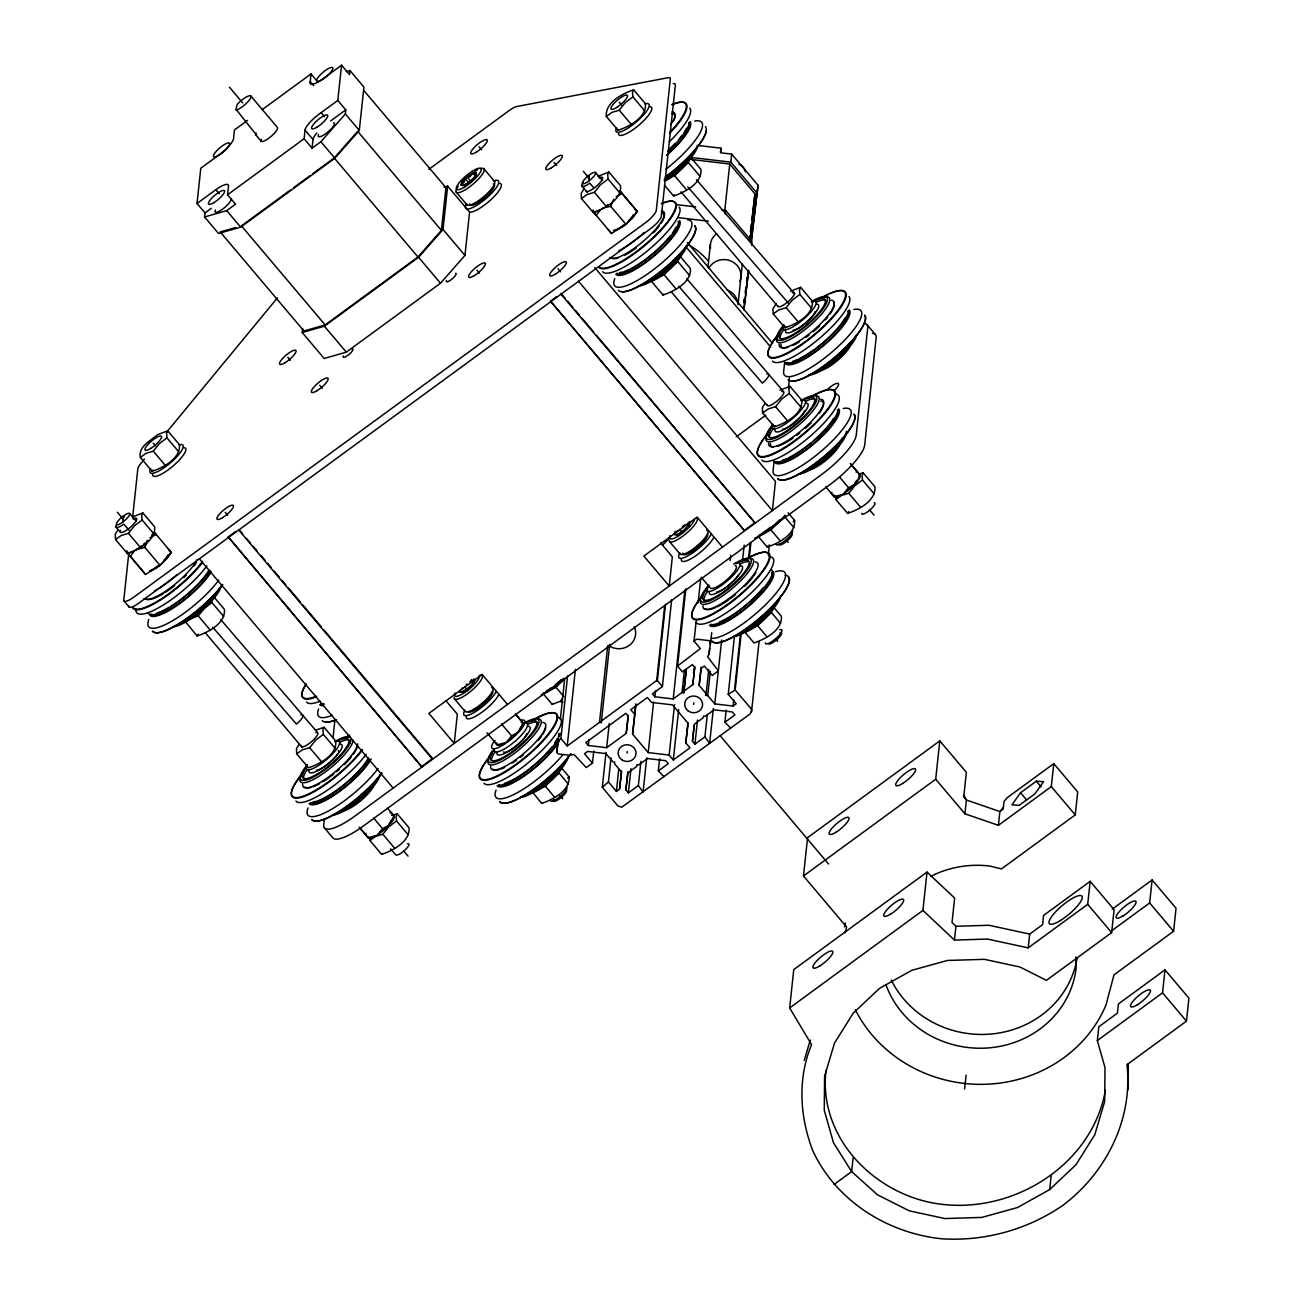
<?xml version="1.0" encoding="UTF-8"?>
<svg xmlns="http://www.w3.org/2000/svg" width="1304" height="1304" viewBox="0 0 1304 1304"><rect width="100%" height="100%" fill="white"/><g stroke="black" fill="none" stroke-linecap="round" stroke-linejoin="round"><path stroke-width="1.5" d="M826.002 1070.454C817.771 1140.381 879.255 1199.419 946.362 1204.749C1017.756 1211.188 1092.622 1162.826 1105.417 1090.242M1128.025 1089.802L1128.286 1063.787M122.772 522.073L123.424 515.944M128.754 553.532L123.798 600.003A13.529 3.504 -40.2 0 0 133.839 597.134L645.219 222.919A13.529 3.504 -40.2 0 0 656.303 210.319L670.337 79.006A13.529 3.504 -40.2 0 0 668.218 77.686L516.922 106.488A13.529 3.504 -40.2 0 0 509 110.677L428.82 169.357M132.649 517.166L137.833 468.69A13.529 3.504 -40.2 0 1 140.604 463.784L144.483 459.089M346.293 71.622L349.977 70.579L363.93 87.075L359.301 130.449L334.851 158.224L240.669 227.157L218.518 233.481L204.565 216.969L205.005 212.911L197.018 203.473L200.783 168.216L217.426 156.04A17.425 4.515 -40.2 0 0 233.563 138.583L234.492 129.927L247.515 120.392M235.828 110.009L237.132 104.483A10.66 2.755 -40.2 0 1 248.901 95.877A10.66 2.755 -40.2 0 1 248.314 101.304A10.66 2.755 -40.2 0 1 236.546 109.911L256.578 135.241A10.66 2.755 -40.2 0 1 256.057 132.943M204.565 216.969L226.717 210.645L235.535 204.19L227.564 194.769L228.379 187.091A17.425 4.515 -40.2 0 0 215.828 189.716L197.018 203.473M228.216 536.938L421.942 767.029L228.216 536.938L235.763 531.429M337.801 100.457L345.772 109.878L345.348 113.953L320.898 141.728L312.08 148.183L304.109 138.746L305.038 130.09A17.425 4.515 -40.2 0 1 321.159 112.633L337.801 100.457L341.567 65.2L322.773 78.957A17.425 4.515 -40.2 0 1 310.222 81.581L311.037 73.921L262.169 109.666M312.08 148.183L313.009 139.512A17.425 4.515 -40.2 0 1 316.807 133.008M443.963 187.173L447.663 186.13L469.587 212.063L464.941 255.437L440.507 283.212L346.31 352.145L324.158 358.47L302.235 332.52L302.658 328.575M349.977 70.579L349.553 74.638L341.567 65.2M324.386 818.684L323.734 824.764A42.624 11.035 -40.2 0 0 355.389 815.733L821.324 474.754A42.624 11.035 -40.2 0 0 856.255 435.08L867.714 327.793A42.624 11.035 -40.2 0 0 864.079 323.392M333.042 737.722L334.981 719.498M235.649 227.532L220.213 231.949L303.93 330.988L325.152 324.924L417.965 257.018L441.388 230.4L445.952 187.662L363.539 90.155M302.235 332.52L324.386 326.196L418.584 257.279L443.018 229.504L447.663 186.13M588.723 181.093L589.375 174.964M593.776 751.055L592.472 763.15L586.213 767.534L573.972 754.429L569.995 755.326L558.764 753.989A2.135 1.989 6.1 0 1 556.889 751.772L558.829 733.614M560.329 719.498L564.648 679.172M686.377 668.903L683.801 692.75L682.008 692.538L673.223 698.96L654.901 696.792L652.407 693.842L662.399 686.54L657.868 681.193L656.075 680.981L601.503 720.916L601.291 722.595L599.498 722.383L567.224 746.002L560.899 738.537L567.582 676.026M567.224 746.002L575.406 669.376M588.348 745.513L585.838 742.563L625.79 713.337L628.283 716.287L626.23 733.353L606.67 747.681L588.348 745.513L588.984 739.466M599.498 722.383L607.697 645.757M601.291 722.595L609.685 644.29M708.74 669.506L705.953 695.374L707.746 695.586L714.771 703.883L733.092 706.051L736.206 703.769L728.235 694.331L735.163 690.028L750.843 708.333L751.723 710.224L750.175 713.907L621.682 807.257L617.721 805.758L602.301 787.257L606.034 752.359M606.67 747.681L609.245 723.476M592.472 763.15L584.502 753.712L587.631 751.43L605.952 753.598L612.962 761.895L614.754 762.106L614.559 763.785L621.568 772.082L619.53 789.164L616.401 791.447L608.43 782.009L611.005 757.82M616.401 791.447L618.764 769.262M619.53 789.164L621.47 771.006M626.23 733.353L628.169 715.211M627.077 753.093L627.24 751.56M640.932 761.357L638.357 785.562L628.365 792.865L625.871 789.914L627.811 771.756M687.942 722.742L685.79 742.905L689.946 747.811L673.304 759.987L669.148 755.081L648.202 752.604L632.57 734.119L635.814 703.867M632.57 734.119L635.993 704.502M628.365 792.865L630.957 768.659M646.735 757.803L643.068 792.082L638.357 785.562M648.202 752.604L653.581 702.188M654.901 696.792L655.553 690.745M656.678 680.737L664.665 606.132M657.346 680.818L665.529 604.192M662.399 686.54L671.658 599.824M707.925 267.532L710.419 244.174M697.151 145.363L720.982 148.183L720.493 152.78L731.707 154.116L758.015 185.233L757.168 193.285L730.843 162.152L690.924 157.425M664.029 776.744L658.324 770.941L659.612 758.846M724.796 210.303L729.735 164.027L689.718 159.284M673.223 698.96L684.861 590.076M725.301 214.052L725.692 210.433L721.699 209.96M730.843 162.152L731.707 154.116M684.013 691.071L692.799 684.649L694.836 667.567L692.342 664.616L682.367 671.919L677.575 666.018L685.839 588.772M669.148 755.081L674.543 704.665M673.304 759.987L678.683 709.572M682.008 692.538L684.388 670.354M683.801 692.75L686.181 670.566M677.575 666.018L700.346 648.593L694.038 641.128L696.189 620.948M698.129 602.807L700.704 578.601M693.532 672.962L693.956 668.919M692.799 684.649L694.739 666.507M693.646 704.388L693.809 702.856M737.999 304.614L742.367 263.734M707.29 714.657L704.91 736.841L694.934 744.16L692.44 741.194L694.168 725.073M705.953 695.374L706.149 693.695L699.14 685.399L701.079 667.257M694.934 744.16L697.526 719.955M749.996 240.115L754.951 193.856L729.735 164.027M744.388 298.909L743.965 302.935L744.47 298.958M756.76 195.698L757.249 191.101L751.202 241.517M751.609 245.185L752 241.566L725.692 210.433M699.14 685.399L701.193 668.316L704.323 666.034L712.294 675.472L718.341 670.843L707.55 656.678L709.017 654.249L709.669 648.186M710.093 644.16L710.517 640.134M709.017 654.249L711.756 632.75M707.746 695.586L710.338 671.381M713.369 708.479L709.62 743.378L704.91 736.841M714.771 703.883L721.65 639.971M730.061 560.704L730.696 555.276M744.274 530.418L550.467 301.126L744.274 530.418L754.853 522.692L596.384 335.226M730.599 728.023L724.894 722.237L726.181 710.142M728.235 694.331L734.494 635.847M742.465 561.242L744.193 545.105M734.511 689.963L740.542 633.483M748.512 558.878L750.24 542.741M733.092 706.051L733.728 700.003M735.163 690.028L741.194 633.565M749.376 556.938L750.892 542.823M754.853 522.692L560.948 294.166M751.479 712.277L759.058 641.666M768.284 554.966L769.393 544.86M788.431 387.826L789.474 378.095M845.057 932.882L846.622 927.03L803.476 875.978L807.567 837.673L939.793 740.9L966.378 772.343L963.754 796.858L966.411 800.004L999.875 811.544L1003.2 809.099L1004.031 801.438L1007.519 797.477L1053.779 763.622L1077.707 791.919L1075.246 814.902L1001.456 868.904L989.671 866.019A98.028 91.394 6.1 0 0 930.714 876.386M789.67 1007.927L793.761 969.606L927.014 872.083L954.642 898.081L952.018 922.596L955.946 926.28L988.954 925.269L1029.671 934.088L1042.597 924.634L1043.575 915.424L1090.177 881.341L1114.105 909.638L1111.644 932.621L1046.427 980.347L1019.972 967.014L984.39 959.32L947.47 960.461L911.724 970.339L879.597 988.318L853.24 1013.143L834.495 1043.135L824.601 1076.256L824.258 1110.226L833.484 1142.76L851.659 1171.611L877.51 1194.839L909.312 1210.845L944.878 1218.555L981.798 1217.414L1017.544 1207.52L1049.687 1189.558L1076.028 1164.716L1094.789 1134.724L1104.667 1101.619L1105.01 1067.634L1097.332 1040.559L1098.816 1026.77L1117.43 1013.143L1118.408 1003.95L1164.994 969.85L1188.922 998.147L1186.461 1021.146L1126.949 1064.7C1133.111 1119.272 1106.232 1172.687 1062.972 1205.271C1027.47 1229.737 984.813 1241.473 941.798 1238.8C887.519 1233.111 836.549 1201.212 812.995 1151.171C799.727 1117.137 797.363 1078.799 811.561 1044.651L789.67 1007.927L922.922 910.404L927.014 872.083M853.126 1157.822L851.659 1171.611L833.989 1184.537M1053.779 763.622L1051.317 786.605L998.408 825.334L964.944 813.81L935.701 779.221L939.793 740.9M964.944 813.81L966.411 800.004L963.917 795.326M1090.177 881.341L1087.715 904.324L1028.204 947.878L987.487 939.059L954.463 940.086L955.946 926.28M964.634 1088.938L966.117 1075.132M998.408 825.334L999.875 811.544L1003.363 807.567M1028.204 947.878L1029.671 934.088M1049.687 1189.558L1051.171 1175.752M855.31 1009.687A136.724 127.466 6.1 0 0 983.493 1084.325A136.724 127.466 6.1 0 0 1105.971 1005.042L1114.007 974.838L1173.584 931.252L1149.655 902.955L1152.117 879.956L1112.23 909.149M1186.461 1021.146L1162.549 992.849L1164.994 969.85M1173.584 931.252L1176.045 908.252L1152.117 879.956M784.698 362.349L783.639 371.493A50.008 12.942 -40.2 0 0 834.25 350.042A50.008 12.942 -40.2 0 0 853.843 309.472M774.12 461.355L773.06 470.499A50.008 12.942 -40.2 0 0 823.672 449.049A50.008 12.942 -40.2 0 0 843.264 408.478M556.889 751.772L558.145 741.308A2.135 1.989 6.1 0 1 558.927 739.987L560.899 738.537M602.301 787.257L608.43 782.009M625.871 789.914L627.925 772.832L636.711 766.41L636.906 764.731L638.699 764.943L647.485 758.52L665.806 760.688L668.3 763.639L658.324 770.941M720.541 151.9L720.982 148.183M685.79 742.905L688.137 723.378L672.522 704.893L651.56 702.4L647.42 697.493L630.777 709.669L634.918 714.576M749.425 239.871L749.898 235.861M750.387 231.867L751.348 223.864M751.821 219.854L754.951 193.856M745.187 292.976L745.904 286.994M746.621 281.012L747.094 277.035M751.414 241.142L758.015 185.233M743.851 309.358L748.414 271.476M743.948 310.042L748.74 270.156M692.44 741.194L694.494 724.127L703.28 717.689L703.475 716.026L705.268 716.238L714.054 709.8L732.375 711.968L734.869 714.934L724.894 722.237M475.618 176.48C477.72 172.275 475.667 175.095 472.928 173.057L469.913 176.839L465.251 178.681L463.979 182.593L461.078 184.565L464.012 185.624L467.239 184.076M462.708 691.87L465.479 690.712M474.2 682.253L474.672 679.954L472.015 680.183M844.454 926.883L845.497 922.987M168.216 548.658L171.443 552.57L160.115 565.447L144.825 547.37L147.645 540.606M390.14 813.044L390.76 811.936L394.004 815.831L388.755 825.53A16.952 4.385 -40.2 0 1 378.486 834.185L375.568 835.994A16.952 4.385 -40.2 0 1 368.51 838.016L359.17 827.16M593.173 211.753L593.369 211.818A16.952 4.385 -40.2 0 0 600.427 209.797L596.205 215.388L592.961 211.492L593.369 210.091M620.166 191.117L637.395 211.59L626.05 224.467L610.777 206.391L613.027 200.539M515.341 713.973L522.986 723.019L517.753 732.701A16.952 4.385 -40.2 0 1 507.484 741.373L504.55 743.166A16.952 4.385 -40.2 0 1 497.509 745.187L486.897 732.832M858.961 474.363A16.952 4.385 -40.2 0 1 859.548 474.526L858.195 479.742L854.707 484.55A16.952 4.385 -40.2 0 1 844.438 493.222L841.504 495.015A16.952 4.385 -40.2 0 1 834.462 497.036L825.709 486.799M804.193 1060.478L810.273 1040.119M198.078 634.119L197.067 635.977L185.168 621.356M848.611 511.51L847.584 513.385L835.831 499.465L835.408 495.895M463.001 687.615L459.301 691.202L462.252 692.277M677.998 530.288L674.298 533.874L677.249 534.95L682.481 532.276M152.894 470.092L152.095 471.266L140.343 457.362C138.126 446.946 150.172 440.85 156.92 435.177M128.053 552.244L127.27 553.418L115.518 539.514L115.257 534.281L117.8 530.19M594.005 211.264L593.206 212.438L581.454 198.534L581.209 193.318L584.485 188.2M674.38 194.818L673.581 195.991L664.453 185.184M785.774 326.603L784.975 327.777L773.223 313.873L772.962 308.657L776.255 303.555M775.179 425.609L774.397 426.783L762.644 412.879L762.384 407.663L764.926 403.572M768.007 545.854L767.225 547.028L758.129 536.27L760.949 533.939M160.115 565.447L145.543 574.428L130.27 556.352L134.312 551.087M389.277 824.943L382.642 828.725L377.818 834.609M518.258 732.114L511.641 735.896L506.816 741.78M856.092 472.064L856.712 470.956L850.338 463.425M855.212 483.963L848.594 487.745L843.769 493.629M684.828 529.717L686.458 528.136M688.414 526.539L689.669 522.627L687.713 523.181M618.683 129.438L618.047 130.286L606.295 116.382C605.089 102.576 622.383 93.48 633.679 89.813L645.431 103.733C646.637 117.539 629.327 126.618 618.047 130.286M663.638 294.15L663.002 295.014L651.25 281.093L652.685 279.838M382.284 853.501L381.648 854.348L369.896 840.444L369.505 837.885M552.863 703.508L552.228 704.372L543.132 693.614L543.849 692.946M542.285 802.53L541.649 803.378L532.407 791.903M140.343 457.362L146.048 453.352L153.285 451.151L159.365 443.604L166.977 437.883L166.586 433.433L167.727 430.793L179.479 444.697C180.685 458.519 163.391 467.598 152.095 471.266M115.518 539.514L121.207 535.504L128.444 533.303L134.524 525.756L142.136 520.019L141.745 515.569L142.886 512.945L154.654 526.849C155.861 540.655 138.55 549.75 127.27 553.418M188.135 619.742L198.241 615.879L204.32 608.332L211.933 602.595L211.607 600.59M213.986 597.053L224.451 609.424C225.657 623.231 208.347 632.326 197.067 635.977M606.295 116.382L612 112.372L619.221 110.188L625.301 102.625L632.913 96.903L632.521 92.454L633.679 89.813M581.454 198.534L587.159 194.524L594.396 192.324L600.476 184.777L608.088 179.039L607.697 174.606L608.838 171.965L620.59 185.869C621.796 199.691 604.502 208.77 593.206 212.438M672.636 176.333L674.771 175.893L677.053 172.65M296.693 753.859L302.398 749.849L309.635 747.665L315.715 740.101L323.327 734.38L322.936 729.93L324.077 727.29L335.829 741.21C337.035 755.016 319.741 764.095 308.461 767.763L296.693 753.859L296.448 748.643L298.991 744.551M690.517 157.067L700.965 169.439C702.171 183.245 684.877 192.34 673.581 195.991M658.504 276.415L664.192 274.899L667.208 270.694M679.938 256.089L690.386 268.445C691.593 282.251 674.298 291.346 663.002 295.014M369.896 840.444L375.585 836.434L382.822 834.25L388.902 826.703L396.514 820.966L396.123 816.516L397.264 813.892L409.032 827.795C410.238 841.602 392.928 850.697 381.648 854.348M773.223 313.873L778.928 309.863L786.165 307.679L792.245 300.116L799.857 294.394L799.466 289.944L800.607 287.304L812.359 301.224C813.566 315.03 796.271 324.109 784.975 327.777M550.386 688.936L556.058 687.404L558.34 684.16M762.644 412.879L768.349 408.869L775.587 406.685L781.65 399.138L789.279 393.4L788.887 388.951L790.028 386.326L801.781 400.23C802.987 414.036 785.693 423.132 774.397 426.783M539.807 787.942L545.479 786.41L547.761 783.166M561.225 767.6L569.033 776.825C570.239 790.631 552.929 799.711 541.649 803.378M767.062 531.005L771.055 530.076L774.087 525.871M788.105 512.782L794.609 520.475C795.815 534.281 778.504 543.377 767.225 547.028M753.826 626.882L757.82 625.936L760.851 621.731M835.831 499.465L841.536 495.455L848.774 493.271L854.854 485.724L862.466 479.986L862.074 475.536L863.215 472.912L874.968 486.816C876.174 500.622 858.88 509.717 847.584 513.385M773.565 607.11L781.373 616.336C782.579 630.142 765.269 639.237 753.989 642.905L744.894 632.13L747.013 630.321M613.581 199.642L613.613 199.333M1020.527 792.734L1011.953 804.829L1019.174 805.35L1034.985 793.777L1043.559 781.699L1036.338 781.177L1020.527 792.734L1026.509 799.808M149.944 537.721L156.17 534.493L154.491 532.488M469.766 681.927L470.483 680.916M166.407 432.488L277.361 297.948M559.09 683.214L560.59 681.454M313.074 173.465L334.248 157.963L357.671 131.345L441.388 230.4M390.597 823.443L391.037 822.938A16.952 4.385 -40.2 0 0 394.248 816.288L387.63 808.317M519.579 730.615L520.035 730.11A16.952 4.385 -40.2 0 0 520.981 728.887M856.532 482.464L856.989 481.958A16.952 4.385 -40.2 0 0 860.2 475.308L851.023 464.322M468.332 688.903L472.879 684.502M683.981 525.447L684.763 524.599M683.329 531.576L684.111 530.728M775.587 524.126L777.135 522.513M185.298 622.073L187.434 620.264M794.609 520.475L793.174 521.73M532.554 792.62L534.673 790.794M569.033 776.825L567.599 778.081M469.261 182.968L474.004 178.387M778.781 521.029L780.558 519.595M616.221 196.627L622.122 193.514L637.395 211.59M135.094 550.484L137.409 548.968A16.952 4.385 -40.2 0 0 138.925 547.908M601.861 208.95L603.344 207.988M684.258 165.412L688.463 162.609L688.072 160.05M673.679 264.419L677.884 261.615L677.493 259.056M767.322 615.455L771.512 612.652L771.267 611.266M554.982 775.945L559.172 773.142L558.78 770.582M227.564 194.769L304.109 138.746M205.005 212.911L211.264 208.314M330.645 120.962L345.772 109.878M290.287 190.139L241.436 225.885L325.152 324.924M293.547 187.76L309.83 175.844M551.967 300.018L556.498 296.709M736.255 436.775L765.823 415.145M422.023 766.247L432.602 758.504L323.897 629.913M694.038 641.128L696.01 639.677A2.135 1.989 6.1 0 1 697.575 639.27L708.789 640.606A2.135 1.989 6.1 0 1 710.68 642.823M803.476 875.978L935.701 779.221M1111.953 930.551L1149.655 902.955M1097.332 1040.559L1162.549 992.849M598.031 176.35L608.838 171.965M781.52 518.894L784.747 516.791L784.503 515.406M157.621 434.672L167.727 430.793M132.78 516.824L142.886 512.945M790.501 291.183L800.607 287.304M779.922 390.189L790.028 386.326M562.334 700.492L552.228 704.372M747.714 629.799L749.132 628.903M682.204 526.751L683.133 526.148M466.539 690.223L467.484 689.62M592.961 211.492L611.478 233.449L626.05 224.467M315.389 730.273L324.077 727.29M602.725 208.461L603.654 208.021M136.773 549.44L144.825 547.37M842.074 494.672L834.022 496.726L830.795 492.831L832.001 492.407M505.121 742.824L497.068 744.877L493.841 740.982L495.047 740.558M376.139 835.652L368.087 837.706L361.029 829.279M466.131 684.584L467.191 684.095M364.859 833.81L366.049 833.386M669.082 177.409L671.674 176.578M391.591 815.407L397.264 813.892M604.632 207.629L610.777 206.391M856.712 470.956L859.173 473.906L863.215 472.912M675.782 204.532L695.749 206.896M678.422 217.654L708.365 221.191M126.83 550.663A16.952 4.385 -40.2 0 0 126.781 551.999L127.433 552.782A16.952 4.385 -40.2 0 0 134.475 550.777M522.986 723.019L522.594 722.677A16.952 4.385 -40.2 0 0 521.258 722.497M393.792 815.571L393.596 815.505A16.952 4.385 -40.2 0 0 392.276 815.326M922.922 910.404L954.463 940.086M390.466 848.839L395.878 854.919A8.525 2.2 -40.2 0 0 405.43 849.637A8.525 2.2 -40.2 0 0 407.337 843.802M127.026 552.456L145.543 574.428M687.827 186.912L788.529 303.278M593.744 187.792L589.75 183.179A10.66 2.755 -40.2 0 1 583.165 182.707M678.732 286.244L762.4 383.148A10.66 2.755 -40.2 0 0 766.817 374.02M129.112 530.304L123.798 524.159A10.66 2.755 -40.2 0 1 116.284 525.219M212.78 627.224L296.448 724.127A10.66 2.755 -40.2 0 0 300.865 714.983M696.499 179.756L794.837 294.019M595.553 172.519A8.525 2.2 -40.2 0 1 587.012 182.25A8.525 2.2 -40.2 0 1 584.567 179.3A8.525 2.2 -40.2 0 1 595.553 172.519L602.171 180.229M686.8 278.73L783.231 391.265M129.618 513.499A8.525 2.2 -40.2 0 1 121.06 523.23A8.525 2.2 -40.2 0 1 118.615 520.28A8.525 2.2 -40.2 0 1 129.618 513.499L136.219 521.192M220.849 619.71L317.296 732.245M866.997 324.647L875.44 334.639M632.913 96.903L644.665 110.807M688.463 162.609L700.215 176.513M799.857 294.394L811.61 308.298M619.221 102.201L621.584 104.988M619.221 110.188L630.989 124.092M674.771 175.893L686.523 189.797M786.165 307.679L797.918 321.583M681.03 191.835L777.771 306.277M687.355 242.528L772.555 343.327M685.545 246.391L770.664 347.076M608.088 179.039L619.84 192.959M677.884 261.615L689.637 275.519M789.279 393.4L801.031 407.304M862.466 479.986L874.218 493.89M583.361 171.297L589.049 178.029M869.475 509.782L874.022 515.161M839.678 477.215L848.594 487.745M594.396 192.324L606.148 206.228M664.192 274.899L675.945 288.803M775.587 406.685L787.339 420.589M848.774 493.271L860.526 507.174M582.024 186.227L587.273 192.438M671.234 291.77L767.013 405.088M554.037 162.478L556.563 165.461M1051.317 786.605L1075.246 814.902M1036.338 781.177L1041.114 786.834M594.754 267.597L775.472 481.404L772.359 510.597L578.536 281.289M479.024 146.749L481.551 149.732M784.747 516.791L793.843 527.549M483.931 168.819L494.558 181.403M558.014 268.787L560.541 271.77M786.475 540.329L788.252 542.431M472.928 173.057L476.351 177.1M1087.715 904.324L1111.644 932.621M771.055 530.076L780.167 540.834M468.755 178.941L471.38 182.038M465.251 178.681L468.658 182.723M561.03 293.384L564.958 298.029M567.582 301.142L572.815 307.337M575.439 310.433L579.367 315.079M581.975 318.176L593.776 332.129M456.253 192.193L466.881 204.761M722.481 547.093L697.135 517.101L643.883 556.058L669.229 586.067L672.359 556.857L660.655 542.888M771.512 612.652L780.607 623.41M345.348 113.953L359.301 130.449M443.018 229.504L464.941 255.437M311.037 73.921L317.866 82.005M476.971 270.205L479.497 273.188M687.306 523.719L689.572 526.409M310.222 81.581L313.628 85.624M775.896 639.351L777.673 641.438M679.612 529.342L681.894 532.032M757.82 625.936L766.915 636.694M321.159 112.633L324.582 116.675M701.242 577.232L710.321 587.99A16.919 4.385 -40.2 0 0 727.713 578.992A16.919 4.385 -40.2 0 0 735.032 565.659M669.474 541.502L680.101 554.086M320.898 141.728L334.851 158.224M418.584 257.279L440.507 283.212M334.248 157.963L417.965 257.018M305.038 130.09L313.009 139.512M250.857 96.023L277.442 127.466A10.66 2.755 -40.2 0 1 268.885 138.175A10.66 2.755 -40.2 0 1 261.37 139.235M229.439 87.172L242.723 102.902M255.845 134.915L261.159 141.207M720.118 735.701L828.545 863.998M215.828 189.716L219.251 193.758M226.717 210.645L240.669 227.157M324.386 326.196L346.31 352.145M319.741 385.267L322.251 388.25M287.776 357.329L290.303 360.311M556.058 687.404L563.866 696.629M507.484 704.421L482.121 674.429L428.869 713.402L454.232 743.394L457.345 714.201L445.935 700.704M515.928 714.592L522.79 722.742M559.172 773.142L568.267 783.9M471.151 679.71L473.433 682.399M501.453 723.85L511.641 735.896M560.019 795.636L562.676 798.781M464.615 686.67L468.022 690.712M545.479 786.41L554.575 797.184M454.477 698.846L465.104 711.413M166.977 437.883L178.73 451.787M225.201 512.342L227.727 515.324M240.083 530.761L242.707 533.858M246.635 538.503L250.564 543.149M253.188 546.262L257.116 550.907M261.044 555.553L264.973 560.198M267.581 563.295L271.509 567.941M274.133 571.038L279.366 577.248M281.99 580.345L285.918 584.991M288.543 588.088L300.327 602.024M302.952 605.121L321.273 626.817M238.697 529.994L432.521 759.287M153.269 443.164L155.632 445.968M153.285 451.151L165.037 465.072M199.333 558.797L393.156 788.089M154.214 532.097L171.443 552.57M142.136 520.019L153.888 533.923M211.933 602.595L223.685 616.499M323.327 734.38L335.079 748.284M396.514 820.966L408.266 834.87M117.409 512.276L123.098 519.008M403.523 850.762L408.07 856.141M373.743 818.178L382.642 828.725M128.444 533.303L140.196 547.207M198.241 615.879L209.993 629.783M309.635 747.665L321.387 761.569M382.822 834.25L394.574 848.154M116.072 527.191L120.001 531.853M205.298 632.75L302.381 747.616M324.452 827.893L332.895 837.885A42.624 11.035 -40.2 0 0 363.816 825.709L829.768 484.746A42.624 11.035 -40.2 0 0 864.682 445.055L876.158 337.769A42.624 11.035 -40.2 0 0 872.506 333.368M124.027 600.997L129.063 606.963M622.122 193.514L620.019 191.003M130.27 556.352L127.221 552.733M608.251 229.553L611.478 233.449M592.798 211.297L592.717 211.02A16.952 4.385 -40.2 0 1 592.668 210.417M523.165 723.198L523.246 723.459A16.952 4.385 -40.2 0 1 521.763 727.73M833.843 496.465L833.81 496.253A16.952 4.385 -40.2 0 1 833.875 494.901M496.889 744.617L496.857 744.405A16.952 4.385 -40.2 0 1 496.922 743.052M367.891 837.429L367.858 837.217A16.952 4.385 -40.2 0 1 367.809 836.614M1075.881 956.94L1076.11 968.285A98.028 91.394 6.1 0 1 989.198 1047.845A98.028 91.394 6.1 0 1 885.938 984.683M1077.023 958.424A98.028 91.394 6.1 0 1 993.762 1033.746A98.028 91.394 6.1 0 1 891.284 980.037M710.501 248.298A16.919 15.778 6.1 0 1 716.678 233.677M708.952 268.135A16.919 15.778 6.1 0 1 730.957 261.028A16.919 15.778 6.1 0 1 739.857 281.338M727.143 289.961A16.919 15.778 6.1 0 1 737.705 302.43M738.961 164.239A10.432 9.731 6.1 0 1 745.464 171.932M688.219 244.647A68.199 63.586 6.1 0 1 707.664 260.474M634.266 626.67A17.05 15.892 6.1 0 1 629.278 645.398A17.05 15.892 6.1 0 1 608.544 645.496M740.737 565.838A21.304 5.509 -40.2 0 1 729.441 584.469A21.304 5.509 -40.2 0 1 709.278 592.391M735.603 563.035A21.304 5.509 -40.2 0 1 726.784 581.323A21.304 5.509 -40.2 0 1 707.404 586.849M774.446 605.773A21.304 5.509 -40.2 0 1 761.324 622.204A21.304 5.509 -40.2 0 1 742.987 632.326M744.421 560.264A50.09 12.958 -40.2 0 1 765.464 567.696A50.09 12.958 -40.2 0 1 708.202 616.596A50.09 12.958 -40.2 0 1 702.122 596.368M744.046 560.166A49.65 12.844 -40.2 0 1 764.633 567.957A49.65 12.844 -40.2 0 1 707.208 616.433A49.65 12.844 -40.2 0 1 703.28 594.559M755.864 572.586A33.986 8.802 -40.2 0 1 753.696 575.944M752.718 577.297A33.986 8.802 -40.2 0 1 744.714 586.344M735.619 594.575A33.986 8.802 -40.2 0 1 730.061 598.878M728.675 599.873A33.986 8.802 -40.2 0 1 716.972 606.963M715.081 607.811A33.986 8.802 -40.2 0 1 705.399 608.593M788.447 577.264A49.65 12.844 -40.2 0 1 758.7 619.204A49.65 12.844 -40.2 0 1 712.554 641.323M785.073 575.194A50.09 12.958 -40.2 0 1 763.427 614.673A50.09 12.958 -40.2 0 1 711.968 641.291M773.109 571.494A41.663 10.791 -40.2 0 1 748.137 606.686A41.663 10.791 -40.2 0 1 709.425 625.252M771.756 572.635A39.902 10.334 -40.2 0 1 747.844 606.327A39.902 10.334 -40.2 0 1 710.778 624.111M769.393 556.645A50.09 12.958 -40.2 0 1 747.746 596.124A50.09 12.958 -40.2 0 1 696.287 622.741M771.642 569.766A41.663 10.791 -40.2 0 1 750.778 601.372A41.663 10.791 -40.2 0 1 710.827 624.746M775.489 571.657A50.008 12.942 -40.2 0 1 768.757 601.454A50.008 12.942 -40.2 0 1 711.739 638.324M755.097 561.926A35.273 9.128 -40.2 0 1 736.385 592.749A35.273 9.128 -40.2 0 1 703.035 605.871M763.052 587.957A39.902 10.334 -40.2 0 1 719.612 621.91M750.648 558.405A34.1 8.818 -40.2 0 1 732.555 588.218A34.1 8.818 -40.2 0 1 700.313 600.899M701.552 597.069A34.1 8.818 -40.2 0 1 703.361 593.89M706.605 589.408A34.1 8.818 -40.2 0 1 709.034 586.523M741.373 561.062A34.1 8.818 -40.2 0 1 746.687 558.96M733.679 564.143A32.453 8.395 -40.2 0 1 748.366 568.332A32.453 8.395 -40.2 0 1 710.37 600.41A32.453 8.395 -40.2 0 1 708.887 585.072M735.896 563.784A29.845 7.726 -40.2 0 1 746.556 569.294A29.845 7.726 -40.2 0 1 714.136 597.607A29.845 7.726 -40.2 0 1 706.312 589.62M704.453 601.03A29.845 7.726 -40.2 0 1 707.648 591.185M739.89 563.964A29.845 7.726 -40.2 0 1 747.991 561.649M738.341 574.95A14.915 3.863 -40.2 0 1 728.202 585.985A14.915 3.863 -40.2 0 1 716.874 591.853M774.755 605.398A29.845 7.726 -40.2 0 1 760.085 620.753M754.005 625.529A29.845 7.726 -40.2 0 1 749.474 628.658M746.589 630.435A29.845 7.726 -40.2 0 1 742.514 632.619M779.499 597.933A34.1 8.818 -40.2 0 1 734.364 636.026M780.493 596.254A32.453 8.395 -40.2 0 1 760.509 621.274A32.453 8.395 -40.2 0 1 732.587 636.694M792.115 533.792A8.525 2.2 -40.2 0 1 786.133 541.698A8.525 2.2 -40.2 0 1 778.944 544.159M792.408 530.842A10.66 2.755 -40.2 0 1 786.019 539.84A10.66 2.755 -40.2 0 1 776.124 544.583M779.955 632.684A8.525 2.2 -40.2 0 1 778.064 638.52A8.525 2.2 -40.2 0 1 768.496 643.801M779.857 629.718A10.66 2.755 -40.2 0 1 776.483 637.933A10.66 2.755 -40.2 0 1 765.366 642.807M706.556 530.174A18.109 4.694 -40.2 0 1 696.939 546.001A18.109 4.694 -40.2 0 1 679.808 552.749M707.501 533.662A15.99 4.14 -40.2 0 1 696.303 548.479A15.99 4.14 -40.2 0 1 682.791 553.108M697.167 518.128A18.109 4.694 -40.2 0 1 684.47 534.917A18.109 4.694 -40.2 0 1 669.18 540.166M694.478 519.106A15.99 4.14 -40.2 0 1 679.759 535.129A15.99 4.14 -40.2 0 1 670.093 535.585M689.343 521.747A9.845 2.543 -40.2 0 1 682.285 531.282A9.845 2.543 -40.2 0 1 674.494 533.173M674.901 532.325A9.845 2.543 -40.2 0 1 675.521 531.347M713.793 537.329A21.304 5.509 -40.2 0 1 694.951 556.303A21.304 5.509 -40.2 0 1 681.291 559.286M711.136 534.184A21.304 5.509 -40.2 0 1 690.175 554.526A21.304 5.509 -40.2 0 1 679.417 553.744M699.319 544.257A11.296 2.918 -40.2 0 1 697.135 546.213M528.397 726.328A21.304 5.509 -40.2 0 1 517.101 744.943A21.304 5.509 -40.2 0 1 496.938 752.881M525.74 723.182A21.304 5.509 -40.2 0 1 514.428 741.813A21.304 5.509 -40.2 0 1 494.281 749.735M498.796 694.673A21.304 5.509 -40.2 0 1 479.953 713.63A21.304 5.509 -40.2 0 1 466.294 716.629M496.139 691.527A21.304 5.509 -40.2 0 1 475.178 711.854A21.304 5.509 -40.2 0 1 464.42 711.087M566.523 790.142A8.525 2.2 -40.2 0 1 559.677 798.7A8.525 2.2 -40.2 0 1 553.662 799.548M566.832 787.192A10.66 2.755 -40.2 0 1 559.367 797.07A10.66 2.755 -40.2 0 1 550.369 800.151M491.543 687.518A18.109 4.694 -40.2 0 1 481.942 703.345A18.109 4.694 -40.2 0 1 464.811 710.077M492.488 690.99A15.99 4.14 -40.2 0 1 482.92 704.486A15.99 4.14 -40.2 0 1 468.071 711.609M480.915 674.934A18.109 4.694 -40.2 0 1 471.314 690.761A18.109 4.694 -40.2 0 1 454.167 697.51M479.204 675.276A15.99 4.14 -40.2 0 1 466.376 691.332A15.99 4.14 -40.2 0 1 455.096 692.913M473.841 678.944A9.845 2.543 -40.2 0 1 468.609 687.55A9.845 2.543 -40.2 0 1 459.301 691.202M532.081 720.737A50.09 12.958 -40.2 0 1 553.124 728.186A50.09 12.958 -40.2 0 1 495.862 777.086A50.09 12.958 -40.2 0 1 489.782 756.858M531.706 720.639A49.65 12.844 -40.2 0 1 552.032 728.854A49.65 12.844 -40.2 0 1 493.988 777.282A49.65 12.844 -40.2 0 1 492.162 753.647M545.561 727.73A33.986 8.802 -40.2 0 1 542.529 734.706M541.356 736.434A33.986 8.802 -40.2 0 1 538.112 740.607M523.279 755.049A33.986 8.802 -40.2 0 1 520.492 757.265M516.335 760.362A33.986 8.802 -40.2 0 1 512.227 763.15M504.632 767.437A33.986 8.802 -40.2 0 1 500.964 769.001M499.334 769.523A33.986 8.802 -40.2 0 1 493.059 769.067M570.793 754.136A49.65 12.844 -40.2 0 1 531.217 791.186A49.65 12.844 -40.2 0 1 500.214 801.813M570.793 753.696A50.09 12.958 -40.2 0 1 530.891 791.055A50.09 12.958 -40.2 0 1 499.628 801.781M559.22 741.128A41.663 10.791 -40.2 0 1 526.262 774.609A41.663 10.791 -40.2 0 1 497.085 785.725M558.634 740.542A39.902 10.334 -40.2 0 1 527.386 773.207A39.902 10.334 -40.2 0 1 498.438 784.601M557.053 717.135A50.09 12.958 -40.2 0 1 535.406 756.597A50.09 12.958 -40.2 0 1 483.947 783.215M560.003 733.321A41.663 10.791 -40.2 0 1 559.22 736.287M558.471 738.015A41.663 10.791 -40.2 0 1 530.125 768.871A41.663 10.791 -40.2 0 1 498.487 785.236M562.855 754.739A50.008 12.942 -40.2 0 1 515.928 793.451A50.008 12.942 -40.2 0 1 496.058 790.077M542.757 722.416A35.273 9.128 -40.2 0 1 524.045 753.239A35.273 9.128 -40.2 0 1 490.695 766.361M557.167 738.814A39.902 10.334 -40.2 0 1 554.722 743.035M551.771 747.111A39.902 10.334 -40.2 0 1 504.355 783.394M538.308 718.895A34.1 8.818 -40.2 0 1 516.775 751.511A34.1 8.818 -40.2 0 1 489.212 757.542M490.011 756.027A34.1 8.818 -40.2 0 1 492.195 752.636M529.033 721.536A34.1 8.818 -40.2 0 1 534.347 719.449M524.42 722.823A32.453 8.395 -40.2 0 1 536.009 728.822A32.453 8.395 -40.2 0 1 500.769 759.613A32.453 8.395 -40.2 0 1 492.26 750.925M526.213 722.889A29.845 7.726 -40.2 0 1 533.189 731.299A29.845 7.726 -40.2 0 1 500.932 758.52A29.845 7.726 -40.2 0 1 493.971 750.093M491.608 759.319A29.845 7.726 -40.2 0 1 495.308 751.674M527.549 724.453A29.845 7.726 -40.2 0 1 537.704 723.019M526.555 733.744A14.915 3.863 -40.2 0 1 515.862 746.475A14.915 3.863 -40.2 0 1 503.507 751.886M565.023 761.601A29.845 7.726 -40.2 0 1 547.729 781.243M541.665 786.019A29.845 7.726 -40.2 0 1 537.134 789.148M534.249 790.925A29.845 7.726 -40.2 0 1 530.174 793.109M567.158 758.423A34.1 8.818 -40.2 0 1 522.024 796.516M568.153 756.744A32.453 8.395 -40.2 0 1 548.169 781.764A32.453 8.395 -40.2 0 1 520.247 797.184M520.606 720.378A21.304 5.509 -40.2 0 1 520.492 730.012A21.304 5.509 -40.2 0 1 498.046 747.665A21.304 5.509 -40.2 0 1 494.265 741.128M562.106 766.247A21.304 5.509 -40.2 0 1 548.984 782.677A21.304 5.509 -40.2 0 1 530.646 792.816M563.67 679.971A21.304 5.509 -40.2 0 1 543.703 693.451M561.258 679.661A29.845 7.726 -40.2 0 1 555.292 684.698M550.728 688.088A29.845 7.726 -40.2 0 1 546.262 691.055M563.801 678.243A32.453 8.395 -40.2 0 1 541.062 694.951M785.057 515.373A21.304 5.509 -40.2 0 1 783.264 517.688M781.129 520.117A21.304 5.509 -40.2 0 1 758.7 536.107M563.083 702.074A10.66 2.755 -40.2 0 1 560.948 701.144M561.339 699.938A10.66 2.755 -40.2 0 1 562.268 698.406M770.305 527.354A29.845 7.726 -40.2 0 1 762.71 532.798M779.988 519.774A32.453 8.395 -40.2 0 1 754.641 538.324M668.74 537.9A10.872 2.82 -40.2 0 1 662.448 545.056M826.54 390.189A10.66 2.755 -40.2 0 1 837.755 383.278A10.66 2.755 -40.2 0 1 834.136 390.727M849.849 346.505A21.304 5.509 -40.2 0 1 835.359 362.284A21.304 5.509 -40.2 0 1 819.173 370.662M816.923 304.174A21.304 5.509 -40.2 0 1 805.611 322.805A21.304 5.509 -40.2 0 1 785.448 330.727M811.789 301.371A21.304 5.509 -40.2 0 1 802.954 319.659A21.304 5.509 -40.2 0 1 783.574 325.185M829.914 293.677A50.09 12.958 -40.2 0 1 837.445 311.884A50.09 12.958 -40.2 0 1 780.737 356.432A50.09 12.958 -40.2 0 1 779.482 333.286M822.188 297.654A50.09 12.958 -40.2 0 1 828.236 294.459M818.619 299.464A49.65 12.844 -40.2 0 1 841.341 305.478A49.65 12.844 -40.2 0 1 783.834 354.558A49.65 12.844 -40.2 0 1 779.466 332.895M833.517 303.066A33.986 8.802 -40.2 0 1 829.882 314.28M827.812 317.035A33.986 8.802 -40.2 0 1 825.383 319.904M819.678 325.87A33.986 8.802 -40.2 0 1 813.158 331.77M809.018 335.128A33.986 8.802 -40.2 0 1 806.247 337.214M799.417 341.827A33.986 8.802 -40.2 0 1 793.142 345.299M787.861 347.369A33.986 8.802 -40.2 0 1 780.998 344.419M864.634 315.601A49.65 12.844 -40.2 0 1 839.76 353.27A49.65 12.844 -40.2 0 1 792.147 381.143M864.682 315.014A50.09 12.958 -40.2 0 1 834.674 357.312A50.09 12.958 -40.2 0 1 788.138 379.627M849.279 309.83A41.663 10.791 -40.2 0 1 824.324 345.022A41.663 10.791 -40.2 0 1 785.611 363.588M847.942 310.971A39.902 10.334 -40.2 0 1 824.03 344.663A39.902 10.334 -40.2 0 1 786.948 362.447M848.513 311.167A41.663 10.791 -40.2 0 1 818.651 346.734A41.663 10.791 -40.2 0 1 784.144 361.86M849.002 296.464A50.09 12.958 -40.2 0 1 818.993 338.763A50.09 12.958 -40.2 0 1 772.457 361.078M831.267 300.262A35.273 9.128 -40.2 0 1 812.571 331.086A35.273 9.128 -40.2 0 1 779.205 344.207M845.008 317.997A39.902 10.334 -40.2 0 1 822.563 342.936M821.243 344.044A39.902 10.334 -40.2 0 1 815.799 348.331M814.446 349.325A39.902 10.334 -40.2 0 1 799.075 358.812M797.412 359.578A39.902 10.334 -40.2 0 1 792.865 361.257M812.897 301.876A34.1 8.818 -40.2 0 1 828.105 304.859A34.1 8.818 -40.2 0 1 794.413 336.97A34.1 8.818 -40.2 0 1 777.738 335.405M811.414 301.55A32.453 8.395 -40.2 0 1 824.275 307.076A32.453 8.395 -40.2 0 1 786.98 338.551A32.453 8.395 -40.2 0 1 783.867 324.794M812.066 302.12A29.845 7.726 -40.2 0 1 822.237 308.38A29.845 7.726 -40.2 0 1 788.61 336.758A29.845 7.726 -40.2 0 1 784.307 325.544M780.623 339.366A29.845 7.726 -40.2 0 1 783.818 329.521M816.076 302.3A29.845 7.726 -40.2 0 1 826.231 300.882M815.065 311.607A14.915 3.863 -40.2 0 1 805.888 323.099A14.915 3.863 -40.2 0 1 793.06 330.189M852.832 340.784A29.845 7.726 -40.2 0 1 850.941 343.734M849.116 346.147A29.845 7.726 -40.2 0 1 830.192 363.865M828.676 364.957A29.845 7.726 -40.2 0 1 824.193 367.907M818.684 370.955A29.845 7.726 -40.2 0 1 814.055 372.781M855.685 336.269A34.1 8.818 -40.2 0 1 810.55 374.362M856.679 334.59A32.453 8.395 -40.2 0 1 836.679 359.611A32.453 8.395 -40.2 0 1 808.757 375.03M792.327 292.666A10.66 2.755 -40.2 0 1 788.953 300.898A10.66 2.755 -40.2 0 1 777.836 305.772M322.528 705.79A41.663 10.791 -40.2 0 1 319.659 704.567M323.751 704.616A39.902 10.334 -40.2 0 1 320.996 703.426M320.246 701.128A50.09 12.958 -40.2 0 1 306.522 702.057M324.093 703.818A41.663 10.791 -40.2 0 1 321.061 704.062M316.464 696.157A49.65 12.844 -40.2 0 1 306.163 683.687M316.53 696.727A50.09 12.958 -40.2 0 1 305.25 685.611M332.243 715.244A50.008 12.942 -40.2 0 1 318.632 708.92M335.927 719.694A50.09 12.958 -40.2 0 1 322.202 720.607M336.399 719.726A49.65 12.844 -40.2 0 1 326.196 722.106M340.393 744.16A21.304 5.509 -40.2 0 1 329.081 762.791A21.304 5.509 -40.2 0 1 308.934 770.713M335.258 741.357A21.304 5.509 -40.2 0 1 326.424 759.645A21.304 5.509 -40.2 0 1 307.043 765.171M391.086 820.607A10.693 2.771 -40.2 0 1 390.32 822.188M389.684 823.117A10.693 2.771 -40.2 0 1 388.885 824.128M384.598 828.382A10.693 2.771 -40.2 0 1 379.692 831.887M196.285 562.529A33.986 8.802 -40.2 0 1 194.117 565.887M186.325 575.08A33.986 8.802 -40.2 0 1 183.929 577.476M174.654 585.626A33.986 8.802 -40.2 0 1 164.989 592.603M163.652 593.434A33.986 8.802 -40.2 0 1 145.803 598.52M222.609 584.893A49.65 12.844 -40.2 0 1 183.147 621.209A49.65 12.844 -40.2 0 1 152.975 631.266M222.609 584.453A50.09 12.958 -40.2 0 1 182.804 621.079A50.09 12.958 -40.2 0 1 152.389 631.234M211.134 572.048A41.663 10.791 -40.2 0 1 177.963 604.828A41.663 10.791 -40.2 0 1 149.846 615.195M210.71 571.331A39.902 10.334 -40.2 0 1 179.137 603.393A39.902 10.334 -40.2 0 1 151.182 614.054M209.667 570.321A41.663 10.791 -40.2 0 1 176.496 603.1A41.663 10.791 -40.2 0 1 148.379 613.467M206.928 565.903A50.09 12.958 -40.2 0 1 162.185 605.675A50.09 12.958 -40.2 0 1 135.86 609.001M218.844 580.084A50.008 12.942 -40.2 0 1 170.987 621.649A50.008 12.942 -40.2 0 1 148.819 619.547M197.23 559.481A35.273 9.128 -40.2 0 1 169.634 588.348A35.273 9.128 -40.2 0 1 144.043 598.406M202.185 562.855A50.09 12.958 -40.2 0 1 162.576 598.683A50.09 12.958 -40.2 0 1 132.975 608.283M202.674 561.307A49.65 12.844 -40.2 0 1 163.212 597.623A49.65 12.844 -40.2 0 1 133.041 607.68M208.428 571.005A39.902 10.334 -40.2 0 1 178.697 600.932M177.067 602.106A39.902 10.334 -40.2 0 1 170.677 606.344M169.145 607.273A39.902 10.334 -40.2 0 1 157.099 612.864M176.985 574.624A34.1 8.818 -40.2 0 1 159.186 588.251M157.556 589.229A34.1 8.818 -40.2 0 1 154.394 590.973M215.176 595.341A29.845 7.726 -40.2 0 1 212.324 599.009M211.232 600.28A29.845 7.726 -40.2 0 1 188.428 619.514M187.01 620.378A29.845 7.726 -40.2 0 1 178.289 624.388M219.92 587.876A34.1 8.818 -40.2 0 1 174.785 625.969M220.914 586.197A32.453 8.395 -40.2 0 1 200.93 611.217A32.453 8.395 -40.2 0 1 173.008 626.637M315.796 732.652A10.66 2.755 -40.2 0 1 312.422 740.884A10.66 2.755 -40.2 0 1 301.305 745.758M203.44 608.397A21.304 5.509 -40.2 0 1 196.317 614.265M194.883 615.292A21.304 5.509 -40.2 0 1 188.118 619.335M122.462 518.193A10.66 2.755 -40.2 0 1 124.63 516.498M362.447 749.881A50.09 12.958 -40.2 0 1 305.804 795.799A50.09 12.958 -40.2 0 1 301.778 774.69M344.077 738.586A50.09 12.958 -40.2 0 1 348.771 735.929M361.909 749.686A49.65 12.844 -40.2 0 1 305.103 795.473A49.65 12.844 -40.2 0 1 302.935 772.881M343.685 738.488A49.65 12.844 -40.2 0 1 349.831 735.097M357.557 745.562A33.986 8.802 -40.2 0 1 353.351 754.266M351.281 757.021A33.986 8.802 -40.2 0 1 344.37 764.666M339.301 769.442A33.986 8.802 -40.2 0 1 336.628 771.756M333.889 774.005A33.986 8.802 -40.2 0 1 331.102 776.173M329.716 777.2A33.986 8.802 -40.2 0 1 322.887 781.813M319.659 783.704A33.986 8.802 -40.2 0 1 312.96 786.834M311.33 787.355A33.986 8.802 -40.2 0 1 305.038 786.915M381.844 773.272A49.65 12.844 -40.2 0 1 342.382 809.588A49.65 12.844 -40.2 0 1 312.21 819.645M381.844 772.832A50.09 12.958 -40.2 0 1 342.039 809.458A50.09 12.958 -40.2 0 1 311.623 819.613M371.216 758.961A41.663 10.791 -40.2 0 1 338.258 792.441A41.663 10.791 -40.2 0 1 309.081 803.574M369.928 759.71A39.902 10.334 -40.2 0 1 338.372 791.772A39.902 10.334 -40.2 0 1 310.417 802.433M366.163 754.282A50.09 12.958 -40.2 0 1 326.359 790.909A50.09 12.958 -40.2 0 1 295.943 801.063M368.902 758.7A41.663 10.791 -40.2 0 1 339.985 788.366A41.663 10.791 -40.2 0 1 310.482 803.068M378.078 768.463A50.008 12.942 -40.2 0 1 330.222 810.028A50.008 12.942 -40.2 0 1 308.037 807.926M357.752 743.883A35.273 9.128 -40.2 0 1 328.869 776.728A35.273 9.128 -40.2 0 1 302.675 784.193M368.478 757.983A39.902 10.334 -40.2 0 1 317.752 800.786M316.334 801.243A39.902 10.334 -40.2 0 1 313.041 801.878M353.205 740.248A34.1 8.818 -40.2 0 1 318.42 776.63A34.1 8.818 -40.2 0 1 304.174 770.485M346.342 737.282A34.1 8.818 -40.2 0 1 350.303 736.727M334.883 741.536A32.453 8.395 -40.2 0 1 347.744 747.062A32.453 8.395 -40.2 0 1 310.45 778.537A32.453 8.395 -40.2 0 1 307.337 764.78M338.209 740.721A29.845 7.726 -40.2 0 1 345.169 749.132A29.845 7.726 -40.2 0 1 312.927 776.353A29.845 7.726 -40.2 0 1 305.967 767.942M339.545 742.286A29.845 7.726 -40.2 0 1 350.205 743.052M304.093 779.352A29.845 7.726 -40.2 0 1 307.288 769.507M338.29 750.485A14.915 3.863 -40.2 0 1 338.535 751.593M337.997 753.272A14.915 3.863 -40.2 0 1 327.842 764.307A14.915 3.863 -40.2 0 1 316.53 770.175M370.466 788.659A29.845 7.726 -40.2 0 1 361.208 797.803M356.709 801.536A29.845 7.726 -40.2 0 1 350.629 805.986M347.663 807.893A29.845 7.726 -40.2 0 1 342.17 810.941M379.154 776.255A34.1 8.818 -40.2 0 1 334.02 814.348M380.149 774.576A32.453 8.395 -40.2 0 1 360.165 799.596A32.453 8.395 -40.2 0 1 332.243 815.016M132.943 518.959A10.66 2.755 -40.2 0 1 135.795 521.421A10.66 2.755 -40.2 0 1 125.2 531.005A10.66 2.755 -40.2 0 1 120.506 530.206M152.323 534.265A16.952 4.385 -40.2 0 1 151.688 535.341M147.662 540.312A16.952 4.385 -40.2 0 1 146.358 541.633M144.972 542.969A16.952 4.385 -40.2 0 1 143.505 544.273M142.006 545.545A16.952 4.385 -40.2 0 1 140.473 546.767M168.135 554.722A15.224 3.945 -40.2 0 1 163.701 560.541M158.159 565.594A15.224 3.945 -40.2 0 1 149.715 570.956M374.101 784.095A21.304 5.509 -40.2 0 1 360.98 800.526A21.304 5.509 -40.2 0 1 342.642 810.648M806.345 403.18A21.304 5.509 -40.2 0 1 795.032 421.811A21.304 5.509 -40.2 0 1 774.869 429.733M801.21 400.393A21.304 5.509 -40.2 0 1 792.376 418.666A21.304 5.509 -40.2 0 1 772.995 424.191M856.728 480.361A10.693 2.771 -40.2 0 1 854.837 483.148M850.55 487.403A10.693 2.771 -40.2 0 1 846.834 490.19M661.731 203.603A50.09 12.958 -40.2 0 1 657.77 233.628A50.09 12.958 -40.2 0 1 598.927 267.304M661.258 203.554A49.65 12.844 -40.2 0 1 657.33 233.318A49.65 12.844 -40.2 0 1 598.992 266.717M661.372 212.699A33.986 8.802 -40.2 0 1 661.226 223.196M659.074 226.26A33.986 8.802 -40.2 0 1 653.418 232.894M636.433 247.841A33.986 8.802 -40.2 0 1 624.812 255.177M618.047 257.996A33.986 8.802 -40.2 0 1 611.755 257.556M694.82 226.228A49.65 12.844 -40.2 0 1 669.946 263.897A49.65 12.844 -40.2 0 1 622.334 291.77M694.869 225.641A50.09 12.958 -40.2 0 1 664.861 267.939A50.09 12.958 -40.2 0 1 618.324 290.254M679.466 220.457A41.663 10.791 -40.2 0 1 654.51 255.649A41.663 10.791 -40.2 0 1 615.798 274.215M678.129 221.598A39.902 10.334 -40.2 0 1 654.217 255.291A39.902 10.334 -40.2 0 1 617.134 273.074M679.188 207.091A50.09 12.958 -40.2 0 1 649.18 249.39A50.09 12.958 -40.2 0 1 602.644 271.705M678.699 221.794A41.663 10.791 -40.2 0 1 653.043 253.921A41.663 10.791 -40.2 0 1 617.199 273.71M687.664 219.805A50.008 12.942 -40.2 0 1 657.77 266.293A50.008 12.942 -40.2 0 1 614.754 278.567M661.454 210.889A35.273 9.128 -40.2 0 1 646.213 238.681A35.273 9.128 -40.2 0 1 609.979 257.426M675.879 227.303A39.902 10.334 -40.2 0 1 672.391 233.041M670.484 235.584A39.902 10.334 -40.2 0 1 630.647 268.754M629.261 269.439A39.902 10.334 -40.2 0 1 624.469 271.428M623.051 271.884A39.902 10.334 -40.2 0 1 619.759 272.52M644.225 232.454A34.1 8.818 -40.2 0 1 618.846 250.743M685.871 246.896A34.1 8.818 -40.2 0 1 640.737 284.989M686.866 245.217A32.453 8.395 -40.2 0 1 666.866 270.238A32.453 8.395 -40.2 0 1 638.944 285.657M677.183 259.3A29.845 7.726 -40.2 0 1 674.787 261.892M670.794 265.837A29.845 7.726 -40.2 0 1 666.442 269.716M660.378 274.492A29.845 7.726 -40.2 0 1 655.847 277.622M781.748 391.673A10.66 2.755 -40.2 0 1 778.374 399.904A10.66 2.755 -40.2 0 1 767.241 404.778M680.818 254.736A21.304 5.509 -40.2 0 1 667.697 271.167A21.304 5.509 -40.2 0 1 649.359 281.289M874.267 502.692A8.525 2.2 -40.2 0 1 869.752 510.141A8.525 2.2 -40.2 0 1 861.683 513.32M819.336 392.683A50.09 12.958 -40.2 0 1 830.403 406.049A50.09 12.958 -40.2 0 1 780.623 450.451A50.09 12.958 -40.2 0 1 759.156 446.359M759.824 445.039A50.09 12.958 -40.2 0 1 768.904 432.292M811.61 396.677A50.09 12.958 -40.2 0 1 817.657 393.466M808.04 398.47A49.65 12.844 -40.2 0 1 830.762 404.484A49.65 12.844 -40.2 0 1 773.256 453.58A49.65 12.844 -40.2 0 1 768.871 431.917M820.607 401.078A33.986 8.802 -40.2 0 1 819.303 413.303M811.512 422.48A33.986 8.802 -40.2 0 1 805.253 428.462M799.825 433.042A33.986 8.802 -40.2 0 1 797.037 435.194M792.897 438.193A33.986 8.802 -40.2 0 1 777.265 446.375M773.321 446.93A33.986 8.802 -40.2 0 1 770.419 443.425M854.055 414.623A49.65 12.844 -40.2 0 1 824.291 456.547A49.65 12.844 -40.2 0 1 778.162 478.666M854.104 414.02A50.09 12.958 -40.2 0 1 824.095 456.318A50.09 12.958 -40.2 0 1 777.559 478.633M838.7 408.837A41.663 10.791 -40.2 0 1 813.745 444.028A41.663 10.791 -40.2 0 1 775.032 462.594M837.364 409.978A39.902 10.334 -40.2 0 1 813.452 443.67A39.902 10.334 -40.2 0 1 776.369 461.453M837.934 410.173A41.663 10.791 -40.2 0 1 808.056 445.74A41.663 10.791 -40.2 0 1 773.565 460.866M834.984 393.987A50.09 12.958 -40.2 0 1 813.337 433.466A50.09 12.958 -40.2 0 1 761.878 460.084M820.689 399.268A35.273 9.128 -40.2 0 1 801.993 430.092A35.273 9.128 -40.2 0 1 768.626 443.213M833.598 418.405A39.902 10.334 -40.2 0 1 813.305 440.817M810.664 443.05A39.902 10.334 -40.2 0 1 788.496 457.818M786.817 458.584A39.902 10.334 -40.2 0 1 782.286 460.263M816.239 395.748A34.1 8.818 -40.2 0 1 794.707 428.38A34.1 8.818 -40.2 0 1 767.143 434.411M767.958 432.879A34.1 8.818 -40.2 0 1 770.126 429.505M806.98 398.405A34.1 8.818 -40.2 0 1 812.278 396.318M800.835 400.556A32.453 8.395 -40.2 0 1 813.957 405.674A32.453 8.395 -40.2 0 1 777.298 437.15A32.453 8.395 -40.2 0 1 772.164 425.169M801.487 401.127A29.845 7.726 -40.2 0 1 812.147 406.636A29.845 7.726 -40.2 0 1 779.743 434.949A29.845 7.726 -40.2 0 1 771.919 426.962M769.539 436.188A29.845 7.726 -40.2 0 1 773.239 428.527M805.481 401.322A29.845 7.726 -40.2 0 1 815.652 399.888M804.486 410.613A14.915 3.863 -40.2 0 1 795.31 422.105A14.915 3.863 -40.2 0 1 782.481 429.195M840.363 442.741A29.845 7.726 -40.2 0 1 819.613 462.871M818.097 463.963A29.845 7.726 -40.2 0 1 813.614 466.93M808.105 469.962A29.845 7.726 -40.2 0 1 803.46 471.787M846.345 431.445A34.1 8.818 -40.2 0 1 828.692 454.803A34.1 8.818 -40.2 0 1 799.971 473.368M846.1 433.596A32.453 8.395 -40.2 0 1 826.1 458.617A32.453 8.395 -40.2 0 1 798.178 474.037M598.895 177.98A10.66 2.755 -40.2 0 1 599.123 183.668A10.66 2.755 -40.2 0 1 586.246 191.215M607.957 204.565A16.952 4.385 -40.2 0 1 606.425 205.787M633.499 214.752A15.224 3.945 -40.2 0 1 628.365 220.849M624.111 224.614A15.224 3.945 -40.2 0 1 613.532 230.71M840.053 443.115A21.304 5.509 -40.2 0 1 826.932 459.546A21.304 5.509 -40.2 0 1 808.594 469.668M499.53 183.424A21.304 5.509 -40.2 0 1 492.325 198.355A21.304 5.509 -40.2 0 1 469.896 212.177M494.395 180.62A21.304 5.509 -40.2 0 1 485.561 198.909A21.304 5.509 -40.2 0 1 466.196 204.435M493.319 180.865A18.109 4.694 -40.2 0 1 483.719 196.692A18.109 4.694 -40.2 0 1 466.571 203.44M493.173 183.864A15.99 4.14 -40.2 0 1 484.697 197.849A15.99 4.14 -40.2 0 1 469.57 203.783M480.589 168.575A18.109 4.694 -40.2 0 1 480.475 176.757A18.109 4.694 -40.2 0 1 461.404 191.786A18.109 4.694 -40.2 0 1 458.193 186.211M461.534 182.169A18.109 4.694 -40.2 0 1 463.621 180.034M474.428 171.541A18.109 4.694 -40.2 0 1 477.769 169.683M231.118 198.55A10.432 2.706 -40.2 0 1 222.739 209.031A10.432 2.706 -40.2 0 1 215.388 210.058M333.579 122.739A10.432 2.706 -40.2 0 1 326.994 132.715A10.432 2.706 -40.2 0 1 318.551 134.556M128.835 605.969A13.529 3.504 -40.2 0 0 138.876 603.1L650.256 228.885A13.529 3.504 -40.2 0 0 661.34 216.285L675.374 84.972A13.529 3.504 -40.2 0 0 673.271 83.652M455.666 273.253A6.39 1.663 -40.2 0 1 451.624 279.366A6.39 1.663 -40.2 0 1 446.457 280.49M351.787 348.82A6.39 1.663 -40.2 0 1 352.031 351.363A6.39 1.663 -40.2 0 1 345.756 356.66A6.39 1.663 -40.2 0 1 343.327 355.959M635.162 209.814A15.208 3.945 -40.2 0 1 627.094 223.098M623.997 225.543A15.208 3.945 -40.2 0 1 614.005 230.335M169.21 550.777A15.208 3.945 -40.2 0 1 165.396 560.101A15.208 3.945 -40.2 0 1 149.83 571.054M184.043 447.663A21.304 5.509 -40.2 0 1 172.731 466.294A21.304 5.509 -40.2 0 1 152.568 474.216M178.909 444.86A21.304 5.509 -40.2 0 1 170.074 463.148A21.304 5.509 -40.2 0 1 150.694 468.674M691.397 155.73A21.304 5.509 -40.2 0 1 665.725 180.62M672.326 104.597A50.09 12.958 -40.2 0 1 670.06 132.861M671.837 104.548A49.65 12.844 -40.2 0 1 669.604 132.568M706.23 130.889A49.65 12.844 -40.2 0 1 665.545 177.116M705.448 126.635A50.09 12.958 -40.2 0 1 665.252 176.953M690.044 121.451A41.663 10.791 -40.2 0 1 666.458 155.469M688.708 122.592A39.902 10.334 -40.2 0 1 667.42 154.019M694.608 121.093A50.008 12.942 -40.2 0 1 699.009 134.671A50.008 12.942 -40.2 0 1 665.92 169.21M671.951 113.676A33.986 8.802 -40.2 0 1 673.614 121.011M672.049 111.883A35.273 9.128 -40.2 0 1 670.68 124.565M686.458 128.281A39.902 10.334 -40.2 0 1 684.013 132.503M682.057 135.29A39.902 10.334 -40.2 0 1 678.879 139.267M675.179 143.391A39.902 10.334 -40.2 0 1 668.544 149.96M689.278 122.788A41.663 10.791 -40.2 0 1 667.729 151.329M689.767 108.085A50.09 12.958 -40.2 0 1 669.392 141.68M697.444 146.211A32.453 8.395 -40.2 0 1 664.339 180.832M696.45 147.89A34.1 8.818 -40.2 0 1 664.241 179.593M691.707 155.355A29.845 7.726 -40.2 0 1 688.854 159.023M670.957 175.486A29.845 7.726 -40.2 0 1 664.958 179.528M649.979 106.683A21.304 5.509 -40.2 0 1 638.683 125.314A21.304 5.509 -40.2 0 1 618.52 133.236M644.844 103.88A21.304 5.509 -40.2 0 1 636.026 122.168A21.304 5.509 -40.2 0 1 616.645 127.694M1137.414 1004.732A12.779 3.309 -40.2 0 0 1150.242 990.144A12.779 3.309 -40.2 0 0 1133.763 1000.315A12.779 3.309 -40.2 0 0 1137.414 1004.732M1060.559 920.428A21.304 5.509 -40.2 0 0 1081.929 896.125A21.304 5.509 -40.2 0 0 1054.463 913.077A21.304 5.509 -40.2 0 0 1060.559 920.428M819.808 965.938A12.779 3.309 -40.2 0 0 832.637 951.349A12.779 3.309 -40.2 0 0 816.157 961.521A12.779 3.309 -40.2 0 0 819.808 965.938M890.665 914.088A12.779 3.309 -40.2 0 0 903.493 899.499A12.779 3.309 -40.2 0 0 887.013 909.67A12.779 3.309 -40.2 0 0 890.665 914.088M902.596 783.525A12.779 3.309 -40.2 0 0 915.424 768.936A12.779 3.309 -40.2 0 0 898.945 779.107A12.779 3.309 -40.2 0 0 902.596 783.525M1123.037 915.93A12.779 3.309 -40.2 0 0 1135.865 901.357A12.779 3.309 -40.2 0 0 1119.386 911.512A12.779 3.309 -40.2 0 0 1123.037 915.93M836.027 832.229A12.779 3.309 -40.2 0 0 848.855 817.657A12.779 3.309 -40.2 0 0 832.376 827.812A12.779 3.309 -40.2 0 0 836.027 832.229M688.333 711.039A8.949 8.346 6.1 0 0 702.53 705.431A8.949 8.346 6.1 0 0 690.061 696.678A8.949 8.346 6.1 0 0 688.333 711.039M621.763 759.743A8.949 8.346 6.1 0 0 635.961 754.152A8.949 8.346 6.1 0 0 623.491 745.399A8.949 8.346 6.1 0 0 621.763 759.743M464.941 186.847A15.99 4.14 -40.2 0 0 480.98 168.624A15.99 4.14 -40.2 0 0 460.377 181.321A15.99 4.14 -40.2 0 0 464.941 186.847M465.772 184.19A9.845 2.543 -40.2 0 0 476.4 172.78A9.845 2.543 -40.2 0 0 464.11 179.838A9.845 2.543 -40.2 0 0 465.772 184.19M150.726 448.446A10.66 2.755 -40.2 0 0 161.419 436.302A10.66 2.755 -40.2 0 0 147.678 444.762A10.66 2.755 -40.2 0 0 150.726 448.446M214.003 202.576A10.432 2.706 -40.2 0 0 224.467 190.694A10.432 2.706 -40.2 0 0 211.02 198.974A10.432 2.706 -40.2 0 0 214.003 202.576M219.088 155.078A10.432 2.706 -40.2 0 0 229.553 143.179A10.432 2.706 -40.2 0 0 216.105 151.46A10.432 2.706 -40.2 0 0 219.088 155.078M322.251 79.577A10.432 2.706 -40.2 0 0 332.732 67.678A10.432 2.706 -40.2 0 0 319.268 75.958A10.432 2.706 -40.2 0 0 322.251 79.577M317.182 127.075A10.432 2.706 -40.2 0 0 327.646 115.192A10.432 2.706 -40.2 0 0 314.199 123.472A10.432 2.706 -40.2 0 0 317.182 127.075M222.658 517.606A10.66 2.755 -40.2 0 0 233.334 505.463A10.66 2.755 -40.2 0 0 219.61 513.939A10.66 2.755 -40.2 0 0 222.658 517.606M551.494 167.76A10.66 2.755 -40.2 0 0 562.187 155.616A10.66 2.755 -40.2 0 0 548.446 164.076A10.66 2.755 -40.2 0 0 551.494 167.76M476.482 152.014A10.66 2.755 -40.2 0 0 487.174 139.87A10.66 2.755 -40.2 0 0 473.433 148.33A10.66 2.755 -40.2 0 0 476.482 152.014M285.234 362.61A10.66 2.755 -40.2 0 0 295.926 350.45A10.66 2.755 -40.2 0 0 282.186 358.926A10.66 2.755 -40.2 0 0 285.234 362.61M317.149 390.63A10.823 2.804 -40.2 0 0 328.005 378.29A10.823 2.804 -40.2 0 0 314.052 386.897A10.823 2.804 -40.2 0 0 317.149 390.63M555.471 274.052A10.66 2.755 -40.2 0 0 566.164 261.908A10.66 2.755 -40.2 0 0 552.423 270.368A10.66 2.755 -40.2 0 0 555.471 274.052M474.379 275.568A10.823 2.804 -40.2 0 0 485.251 263.229A10.823 2.804 -40.2 0 0 471.282 271.835A10.823 2.804 -40.2 0 0 474.379 275.568M616.662 107.466A10.66 2.755 -40.2 0 0 627.354 95.322A10.66 2.755 -40.2 0 0 613.63 103.798A10.66 2.755 -40.2 0 0 616.662 107.466"/></g></svg>
